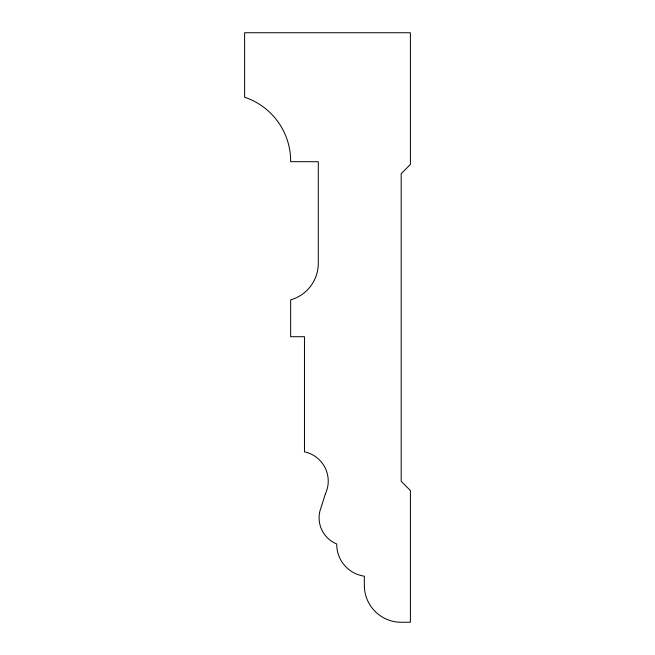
<?xml version="1.0" encoding="UTF-8"?>
<svg xmlns="http://www.w3.org/2000/svg" width="655" height="655" viewBox="0 0 655 655"><rect width="100%" height="100%" fill="white"/><g stroke="black" fill="none" stroke-linecap="round" stroke-linejoin="round"><path stroke-width="0.98" d="M325.379 493.862L319.886 511.187A28.198 28.198 0 0 0 336.711 543.953A32.185 32.185 0 0 0 364.344 576.195L364.344 585.406A36.844 36.844 0 0 0 401.188 622.25L410.398 622.25L410.398 490.538L401.188 481.327L401.188 173.673L410.398 164.462L410.398 32.75L244.602 32.75L244.602 97.227A67.359 67.359 0 0 1 290.656 161.703L318.289 161.703L318.289 263.597A37.998 37.998 0 0 1 290.656 299.867L290.656 336.711L304.469 336.711L304.469 451.844A29.884 29.884 0 0 1 325.379 493.862"/></g></svg>
